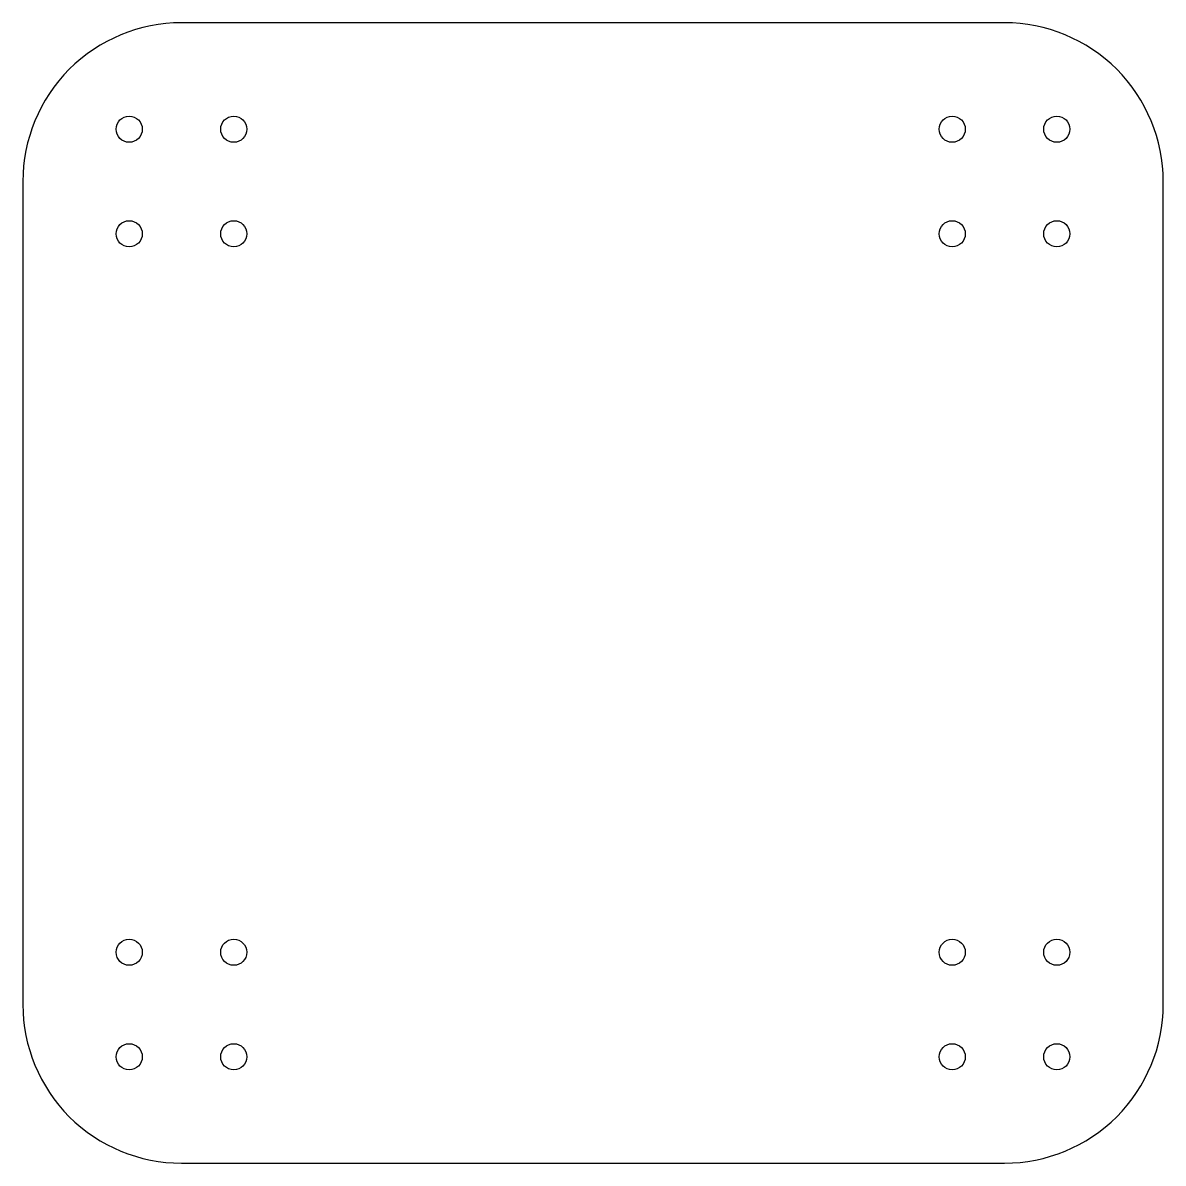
# Model space of a CAD drawing. Header units: millimetres. Extents: x -207 to 33, y -37 to 203.
import ezdxf

# ---------------------------------------------------------------- set-up
doc = ezdxf.new("R2010")
doc.units = ezdxf.units.MM
doc.layers.get('0').update_dxf_attribs({"linetype": 'CONTINUOUS'})

msp = doc.modelspace()

# ---------------------------------------------------------------- linework, layer by layer
msp.add_lwpolyline([(0, 202.6), (-173.21, 202.6, 0.414214), (-206.6, 169.2), (-206.6, -4.01, 0.414214), (-173.21, -37.4), (0, -37.4, 0.414214), (33.4, -4.01), (33.4, 169.2, 0.414214)], format="xyb", close=True)
for centre in [(-184.21, 180.2), (-162.21, 180.2), (-11, 180.2), (11, 180.2), (-184.21, 158.2), (-162.21, 158.2), (-11, 158.2), (11, 158.2), (-184.21, 6.99), (-162.21, 6.99), (-11, 6.99), (11, 6.99), (-184.21, -15.01), (-162.21, -15.01), (-11, -15.01), (11, -15.01)]:
    msp.add_circle(centre, 2.75)

doc.saveas('drawing.dxf')
